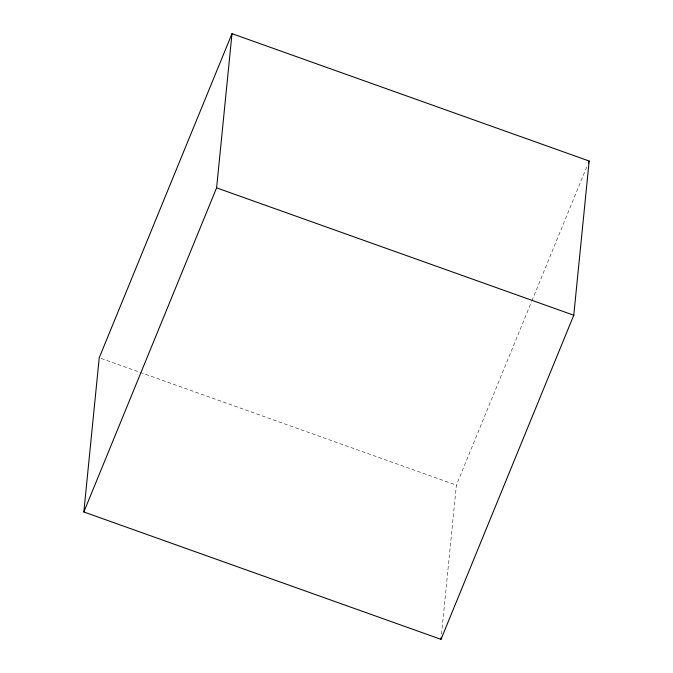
<?xml version="1.0" encoding="UTF-8"?>
<svg xmlns="http://www.w3.org/2000/svg" width="673" height="673" viewBox="0 0 673 673"><rect width="100%" height="100%" fill="white"/><g stroke="black" fill="none" stroke-linecap="round" stroke-linejoin="round"><path stroke-width="0.5" stroke-dasharray="3.37 2.52" d="M441.522 634.143L456.395 485.149L531.519 301.74M531.922 300.772L587.167 165.886M101.211 358.465L456.395 485.149"/><path stroke-width="1.01" d="M83.839 511.968L99.234 357.758L232 33.65L589.161 161.032L573.766 315.242L441 639.35L83.839 511.968L216.605 187.851L232 33.65M441 639.35L441.21 637.264M588.362 162.975L589.161 161.032M216.605 187.851L573.766 315.242"/></g></svg>
